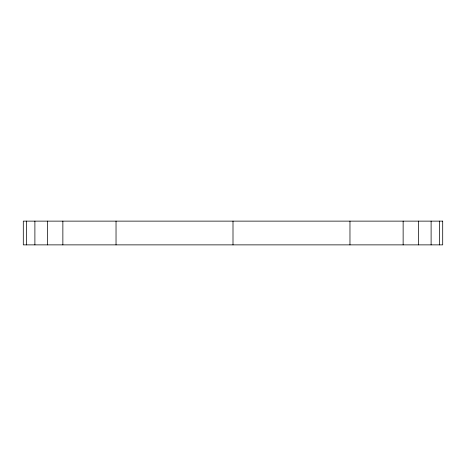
<?xml version="1.0" encoding="UTF-8"?>
<svg xmlns="http://www.w3.org/2000/svg" width="466" height="466" viewBox="0 0 466 466"><rect width="100%" height="100%" fill="white"/><g stroke="black" fill="none" stroke-linecap="round" stroke-linejoin="round"><path stroke-width="0.7" d="M439.589 221.129L439.589 244.871M431.108 221.129L431.108 244.871M418.532 221.129L418.532 244.871M403.137 221.129L403.137 244.871M349.966 221.129L349.966 244.871M233 221.129L233 244.871M116.034 221.129L116.034 244.871M62.863 221.129L62.863 244.871M47.468 221.129L47.468 244.871M34.892 221.129L34.892 244.871M26.411 221.129L26.411 244.871M442.7 221.129L23.3 221.129L23.3 244.871L442.7 244.871L442.7 221.129"/></g></svg>
